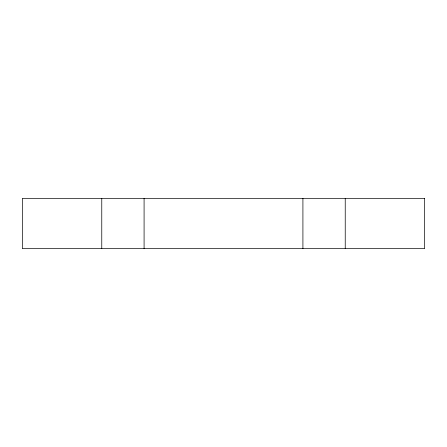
<?xml version="1.0" encoding="UTF-8"?>
<svg xmlns="http://www.w3.org/2000/svg" width="447" height="447" viewBox="0 0 447 447"><rect width="100%" height="100%" fill="white"/><g stroke="black" fill="none" stroke-linecap="round" stroke-linejoin="round"><path stroke-width="0.67" d="M345.235 198.356L345.235 248.644M302.915 198.356L302.915 248.644M144.085 198.356L144.085 248.644M101.765 198.356L101.765 248.644M424.65 198.356L22.35 198.356L22.35 248.644L424.65 248.644L424.65 198.356"/></g></svg>
